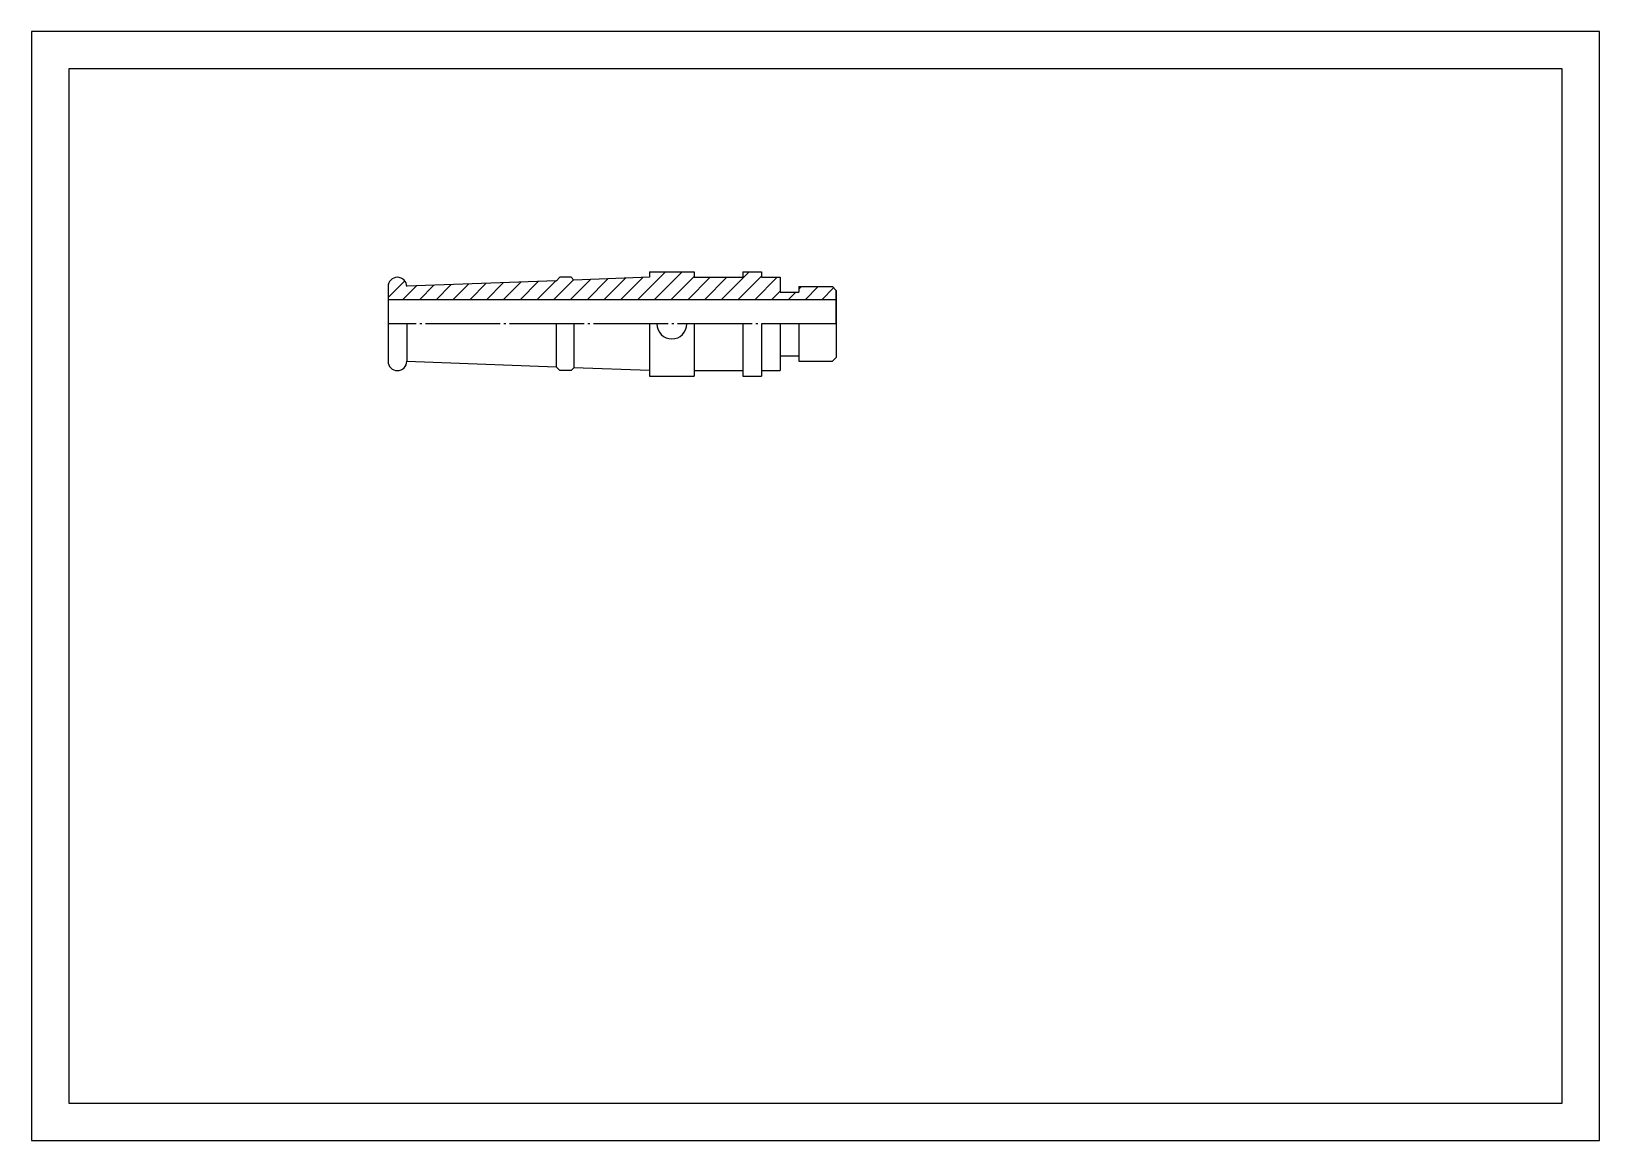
# Model space of a CAD drawing. Header units: millimetres. Extents: x 0 to 420, y 0 to 297.
import ezdxf

# ---------------------------------------------------------------- set-up
doc = ezdxf.new("R2010")
doc.units = ezdxf.units.MM
doc.linetypes.add('center20', pattern=[22.5, 20, -1, 0.5, -1])
doc.layers.add('中心線20', color=2, linetype='center20')

msp = doc.modelspace()

# ---------------------------------------------------------------- hatches: boundary and pattern name
at = {"layer": '中心線20'}
h = msp.add_hatch(dxfattribs=at)
h.set_pattern_fill('ANSI31', color=0)
h.paths.add_polyline_path([(205.53, 228.66), (214.53, 228.66), (215.53, 227.66), (215.53, 225.16), (95.53, 225.16), (95.53, 228.66, -0.981659), (100.53, 228.76), (140.61, 230.24), (141.53, 231.16), (144.53, 231.16), (145.28, 230.41), (165.53, 231.16), (165.53, 232.66), (177.53, 232.66), (177.53, 231.16), (190.53, 231.16), (190.53, 232.66), (195.53, 232.66), (195.53, 231.16), (200.53, 231.16), (200.53, 227.16), (205.53, 227.16)])

# ---------------------------------------------------------------- linework, layer by layer
for p, q in [((141.53, 231.16), (140.53, 230.16)), ((144.53, 231.16), (141.53, 231.16)), ((144.53, 231.16), (145.28, 230.41)), ((165.53, 231.16), (145.28, 230.41)), ((165.53, 232.66), (165.53, 231.16)), ((165.53, 232.66), (177.53, 232.66)), ((177.53, 232.66), (177.53, 231.16)), ((177.53, 231.16), (190.53, 231.16)), ((190.53, 232.66), (190.53, 231.16)), ((190.53, 232.66), (195.53, 232.66)), ((195.53, 232.66), (195.53, 231.16)), ((195.53, 231.16), (200.53, 231.16)), ((200.53, 231.16), (200.53, 227.16)), ((95.53, 228.66), (95.53, 208.66)), ((140.53, 230.24), (100.53, 228.76)), ((200.53, 227.16), (205.53, 227.16)), ((205.53, 228.66), (205.53, 227.16)), ((205.53, 228.66), (214.53, 228.66)), ((214.53, 228.66), (215.53, 227.66)), ((215.53, 218.66), (215.53, 227.66)), ((215.53, 227.66), (215.53, 209.66)), ((215.53, 225.16), (95.53, 225.16)), ((100.53, 218.66), (100.53, 208.66)), ((140.53, 218.66), (140.53, 207.16)), ((145.28, 218.66), (145.28, 206.91)), ((165.53, 218.66), (165.53, 204.66)), ((177.53, 218.66), (177.53, 204.66)), ((190.53, 218.66), (190.53, 204.66)), ((195.53, 218.66), (195.53, 204.66)), ((200.53, 218.66), (200.53, 206.16)), ((205.53, 218.66), (205.53, 208.66)), ((200.53, 210.16), (205.53, 210.16)), ((140.53, 207.09), (100.53, 208.57)), ((141.53, 206.16), (140.53, 207.16)), ((144.53, 206.16), (141.53, 206.16)), ((145.28, 206.91), (144.53, 206.16)), ((165.53, 206.16), (145.28, 206.91)), ((177.53, 206.16), (190.53, 206.16)), ((195.53, 206.16), (200.53, 206.16)), ((205.53, 208.66), (214.53, 208.66)), ((215.53, 209.66), (214.53, 208.66)), ((165.53, 204.66), (177.53, 204.66)), ((190.53, 204.66), (195.53, 204.66))]:
    msp.add_line(p, q)
for points in [[(0, 0), (420, 0), (420, 297), (0, 297)], [(10, 10), (410, 10), (410, 287), (10, 287)]]:
    msp.add_lwpolyline(points, close=True)
for centre, radius, start, end in [((98.03, 228.66), 2.5, 0, 180), ((171.53, 218.66), 4, 180, 0), ((98.03, 208.66), 2.5, 180, 0)]:
    msp.add_arc(centre, radius, start, end)
msp.add_line((215.53, 218.66), (95.53, 218.66), dxfattribs=at)

doc.saveas('drawing.dxf')
